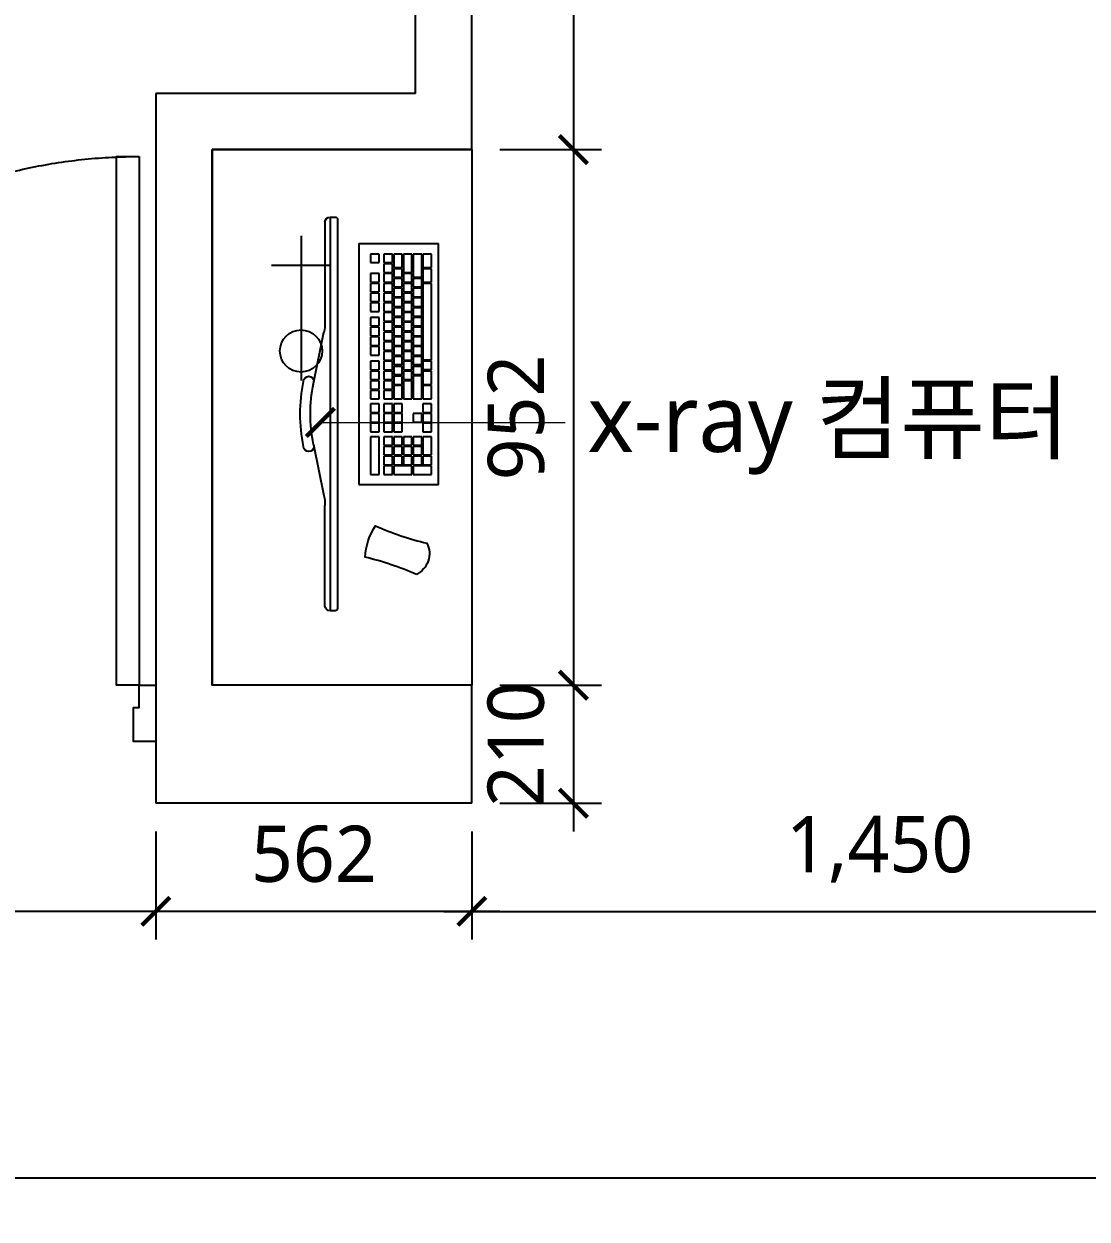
# Model space of a CAD drawing. Header units: metres. Extents: x 11578468 to 47831421, y -58341524 to -14256839.
# Drawn here: x 23882381 to 23884272, y -29064432 to -29062306 of the extents above; entities that cross this region are included whole.
import ezdxf

# ---------------------------------------------------------------- set-up
doc = ezdxf.new("R2010")
doc.units = ezdxf.units.M
doc.header["$LTSCALE"] = 50
doc.header["$MEASUREMENT"] = 0
doc.linetypes.add('CENTER2', pattern=[28.575, 19.05, -3.175, 3.175, -3.175])
doc.layers.get('0').update_dxf_attribs({"linetype": 'CONTINUOUS'})
doc.layers.get('DEFPOINTS').update_dxf_attribs({"linetype": 'CONTINUOUS'})
for name, color, linetype in [('TEX', 7, 'CONTINUOUS'), ('wall', 3, 'CONTINUOUS'), ('WIN', 4, 'CONTINUOUS'), ('家具', 251, 'CONTINUOUS'), ('가구', 6, 'CONTINUOUS')]:
    doc.layers.add(name, color=color, linetype=linetype)
doc.layers.add('text', color=7, linetype='CONTINUOUS', lineweight=0)
doc.layers.add('wall2', color=3, linetype='CONTINUOUS', lineweight=25)
doc.styles.add('HY 울릉도 L', font='malgun.ttf')
doc.styles.add('JT1', font='malgun.ttf')
doc.dimstyles.new('사본 50', dxfattribs={"dimscale": 50, "dimtxt": 2, "dimasz": 1, "dimexe": 1, "dimexo": 1, "dimgap": 1, "dimtad": 1, "dimdec": 0, "dimrnd": 0.05, "dimdsep": 46, "dimlunit": 6, "dimtxsty": 'HY 울릉도 L', "dimblk": 'ARCHTICK', "dimcen": 2.5, "dimdle": 1, "dimclrd": 133, "dimclre": 133, "dimclrt": 30, "dimadec": 0, "dimazin": 0, "dimtfac": 1, "dimtdec": 0, "dimtix": 1, "dimtmove": 2, "dimatfit": 3, "dimldrblk": 'ARCHTICK', "dimfxl": 1, "dimlwd": -1, "dimlwe": -1, "dimarcsym": 0})

# ---------------------------------------------------------------- blocks, each defined once
blk = doc.blocks.new('A$C6A105BC0')
for p, q in [((224.6, 104.4), (224.6, 246)), ((224.6, 246), (653.1, 246)), ((653.1, 104.4), (653.1, 246)), ((242.4, 233.2), (257.5, 233.2)), ((242.4, 200.8), (242.4, 233.2)), ((257.5, 233.2), (257.5, 200.8)), ((259.7, 218.1), (259.7, 233.2)), ((259.7, 233.2), (274.8, 233.2)), ((274.8, 218.1), (259.7, 218.1)), ((259.7, 200.8), (259.7, 215.9)), ((259.7, 215.9), (274.8, 215.9)), ((274.8, 233.2), (274.8, 218.1)), ((274.8, 215.9), (274.8, 200.8)), ((277, 233.2), (309.5, 233.2)), ((277, 218.1), (277, 233.2)), ((309.5, 218.1), (277, 218.1)), ((277, 215.9), (292.2, 215.9)), ((277, 200.8), (277, 215.9)), ((292.2, 215.9), (292.2, 200.8)), ((294.3, 215.9), (309.5, 215.9)), ((294.3, 200.8), (294.3, 215.9)), ((309.5, 233.2), (309.5, 218.1)), ((309.5, 215.9), (309.5, 200.8)), ((318.1, 233.2), (333.3, 233.2)), ((318.1, 218.1), (318.1, 233.2)), ((333.3, 218.1), (318.1, 218.1)), ((333.3, 233.2), (333.3, 218.1)), ((335.4, 218.1), (335.4, 233.2)), ((335.4, 233.2), (350.6, 233.2)), ((350.6, 218.1), (335.4, 218.1)), ((335.4, 215.9), (350.6, 215.9)), ((335.4, 200.8), (335.4, 215.9)), ((350.6, 233.2), (350.6, 218.1)), ((350.6, 215.9), (350.6, 200.8)), ((352.8, 233.2), (367.9, 233.2)), ((352.8, 218.1), (352.8, 233.2)), ((367.9, 218.1), (352.8, 218.1)), ((367.9, 233.2), (367.9, 218.1)), ((376.6, 233.2), (400.4, 233.2)), ((376.6, 218.1), (376.6, 233.2)), ((400.4, 218.1), (376.6, 218.1)), ((376.6, 215.9), (417.7, 215.9)), ((376.6, 200.8), (376.6, 215.9)), ((400.4, 233.2), (400.4, 218.1)), ((402.5, 233.2), (426.3, 233.2)), ((402.5, 218.1), (402.5, 233.2)), ((426.3, 218.1), (402.5, 218.1)), ((417.7, 215.9), (417.7, 200.8)), ((419.9, 215.9), (435, 215.9)), ((419.9, 200.8), (419.9, 215.9)), ((426.3, 233.2), (426.3, 218.1)), ((428.5, 233.2), (428.5, 218.1)), ((428.5, 233.2), (443.7, 233.2)), ((443.7, 218.1), (428.5, 218.1)), ((435, 200.8), (435, 215.9)), ((437.2, 215.9), (452.3, 215.9)), ((437.2, 215.9), (437.2, 200.8)), ((443.7, 233.2), (443.7, 218.1)), ((445.8, 233.2), (445.8, 218.1)), ((445.8, 233.2), (582.2, 233.2)), ((582.2, 218.1), (445.8, 218.1)), ((452.3, 215.9), (452.3, 200.8)), ((454.5, 200.8), (454.5, 215.9)), ((454.5, 215.9), (469.6, 215.9)), ((469.6, 215.9), (469.6, 200.8)), ((471.8, 200.8), (471.8, 215.9)), ((471.8, 215.9), (487, 215.9)), ((487, 215.9), (487, 200.8)), ((489.1, 215.9), (504.3, 215.9)), ((489.1, 200.8), (489.1, 215.9)), ((504.3, 215.9), (504.3, 200.8)), ((506.4, 215.9), (521.6, 215.9)), ((506.4, 200.8), (506.4, 215.9)), ((521.6, 215.9), (521.6, 200.8)), ((523.7, 215.9), (538.9, 215.9)), ((523.7, 200.8), (523.7, 215.9)), ((538.9, 215.9), (538.9, 200.8)), ((541.1, 215.9), (556.2, 215.9)), ((541.1, 200.8), (541.1, 215.9)), ((556.2, 215.9), (556.2, 200.8)), ((558.4, 215.9), (573.5, 215.9)), ((558.4, 200.8), (558.4, 215.9)), ((573.5, 215.9), (573.5, 200.8)), ((575.7, 215.9), (590.8, 215.9)), ((575.7, 200.8), (575.7, 215.9)), ((582.2, 233.2), (582.2, 218.1)), ((584.3, 233.2), (608.2, 233.2)), ((584.3, 218.1), (584.3, 233.2)), ((608.2, 218.1), (584.3, 218.1)), ((590.8, 215.9), (590.8, 200.8)), ((593, 215.9), (634.1, 215.9)), ((593, 200.8), (593, 215.9)), ((608.2, 233.2), (608.2, 218.1)), ((610.3, 233.2), (634.1, 233.2)), ((610.3, 218.1), (610.3, 233.2)), ((634.1, 218.1), (610.3, 218.1)), ((634.1, 233.2), (634.1, 218.1)), ((634.1, 215.9), (634.1, 200.8)), ((257.5, 200.8), (242.4, 200.8)), ((242.4, 198.6), (257.5, 198.6)), ((242.4, 166.1), (242.4, 198.6)), ((257.5, 198.6), (257.5, 166.1)), ((274.8, 200.8), (259.7, 200.8)), ((259.7, 198.6), (274.8, 198.6)), ((259.7, 183.4), (259.7, 198.6)), ((274.8, 198.6), (274.8, 183.4)), ((292.2, 200.8), (277, 200.8)), ((277, 198.6), (292.2, 198.6)), ((277, 183.4), (277, 198.6)), ((292.2, 198.6), (292.2, 183.4)), ((309.5, 200.8), (294.3, 200.8)), ((294.3, 198.6), (309.5, 198.6)), ((294.3, 183.4), (294.3, 198.6)), ((309.5, 198.6), (309.5, 183.4)), ((350.6, 200.8), (335.4, 200.8)), ((417.7, 200.8), (376.6, 200.8)), ((376.6, 198.6), (409, 198.6)), ((376.6, 183.4), (376.6, 198.6)), ((409, 198.6), (409, 183.4)), ((411.2, 198.6), (426.3, 198.6)), ((411.2, 183.4), (411.2, 198.6)), ((435, 200.8), (419.9, 200.8)), ((426.3, 198.6), (426.3, 183.4)), ((428.5, 198.6), (443.7, 198.6)), ((428.5, 183.4), (428.5, 198.6)), ((452.3, 200.8), (437.2, 200.8)), ((443.7, 198.6), (443.7, 183.4)), ((445.8, 198.6), (461, 198.6)), ((445.8, 183.4), (445.8, 198.6)), ((469.6, 200.8), (454.5, 200.8)), ((461, 198.6), (461, 183.4)), ((463.1, 183.4), (463.1, 198.6)), ((463.1, 198.6), (478.3, 198.6)), ((487, 200.8), (471.8, 200.8)), ((478.3, 198.6), (478.3, 183.4)), ((480.5, 198.6), (495.6, 198.6)), ((480.5, 183.4), (480.5, 198.6)), ((504.3, 200.8), (489.1, 200.8)), ((495.6, 198.6), (495.6, 183.4)), ((497.8, 198.6), (512.9, 198.6)), ((497.8, 183.4), (497.8, 198.6)), ((521.6, 200.8), (506.4, 200.8)), ((512.9, 198.6), (512.9, 183.4)), ((515.1, 198.6), (530.2, 198.6)), ((515.1, 183.4), (515.1, 198.6)), ((538.9, 200.8), (523.7, 200.8)), ((530.2, 198.6), (530.2, 183.4)), ((532.4, 198.6), (547.6, 198.6)), ((532.4, 183.4), (532.4, 198.6)), ((556.2, 200.8), (541.1, 200.8)), ((547.6, 198.6), (547.6, 183.4)), ((549.7, 183.4), (549.7, 198.6)), ((549.7, 198.6), (564.9, 198.6)), ((573.5, 200.8), (558.4, 200.8)), ((564.9, 198.6), (564.9, 183.4)), ((567, 198.6), (582.2, 198.6)), ((567, 183.4), (567, 198.6)), ((590.8, 200.8), (575.7, 200.8)), ((582.2, 198.6), (582.2, 183.4)), ((584.3, 198.6), (599.5, 198.6)), ((584.3, 183.4), (584.3, 198.6)), ((634.1, 200.8), (593, 200.8)), ((599.5, 198.6), (599.5, 183.4)), ((601.7, 198.6), (634.1, 198.6)), ((601.7, 183.4), (601.7, 198.6)), ((634.1, 198.6), (634.1, 183.4)), ((274.8, 183.4), (259.7, 183.4)), ((259.7, 181.3), (274.8, 181.3)), ((259.7, 166.1), (259.7, 181.3)), ((274.8, 181.3), (274.8, 166.1)), ((292.2, 183.4), (277, 183.4)), ((277, 181.3), (292.2, 181.3)), ((277, 166.1), (277, 181.3)), ((292.2, 181.3), (292.2, 166.1)), ((309.5, 183.4), (294.3, 183.4)), ((294.3, 181.3), (309.5, 181.3)), ((294.3, 166.1), (294.3, 181.3)), ((309.5, 181.3), (309.5, 166.1)), ((318.1, 181.3), (333.3, 181.3)), ((318.1, 166.1), (318.1, 181.3)), ((333.3, 181.3), (333.3, 166.1)), ((335.4, 181.3), (350.6, 181.3)), ((335.4, 166.1), (335.4, 181.3)), ((350.6, 181.3), (350.6, 166.1)), ((352.8, 181.3), (367.9, 181.3)), ((352.8, 166.1), (352.8, 181.3)), ((367.9, 181.3), (367.9, 166.1)), ((409, 183.4), (376.6, 183.4)), ((376.6, 181.3), (400.4, 181.3)), ((376.6, 166.1), (376.6, 181.3)), ((400.4, 181.3), (400.4, 166.1)), ((402.5, 181.3), (417.7, 181.3)), ((402.5, 166.1), (402.5, 181.3)), ((426.3, 183.4), (411.2, 183.4)), ((417.7, 166.1), (417.7, 181.3)), ((419.9, 181.3), (435, 181.3)), ((419.9, 166.1), (419.9, 181.3)), ((443.7, 183.4), (428.5, 183.4)), ((435, 166.1), (435, 181.3)), ((437.2, 181.3), (452.3, 181.3)), ((437.2, 181.3), (437.2, 166.1)), ((461, 183.4), (445.8, 183.4)), ((452.3, 181.3), (452.3, 166.1)), ((454.5, 181.3), (469.6, 181.3)), ((454.5, 166.1), (454.5, 181.3)), ((478.3, 183.4), (463.1, 183.4)), ((469.6, 181.3), (469.6, 166.1)), ((471.8, 166.1), (471.8, 181.3)), ((471.8, 181.3), (487, 181.3)), ((495.6, 183.4), (480.5, 183.4)), ((487, 181.3), (487, 166.1)), ((489.1, 166.1), (489.1, 181.3)), ((489.1, 181.3), (504.3, 181.3)), ((512.9, 183.4), (497.8, 183.4)), ((504.3, 181.3), (504.3, 166.1)), ((506.4, 166.1), (506.4, 181.3)), ((506.4, 181.3), (521.6, 181.3)), ((530.2, 183.4), (515.1, 183.4)), ((521.6, 181.3), (521.6, 166.1)), ((523.7, 181.3), (538.9, 181.3)), ((523.7, 166.1), (523.7, 181.3)), ((547.6, 183.4), (532.4, 183.4)), ((538.9, 181.3), (538.9, 166.1)), ((541.1, 181.3), (556.2, 181.3)), ((541.1, 166.1), (541.1, 181.3)), ((564.9, 183.4), (549.7, 183.4)), ((556.2, 181.3), (556.2, 166.1)), ((558.4, 181.3), (573.5, 181.3)), ((558.4, 166.1), (558.4, 181.3)), ((582.2, 183.4), (567, 183.4)), ((573.5, 181.3), (573.5, 166.1)), ((575.7, 181.3), (590.8, 181.3)), ((575.7, 166.1), (575.7, 181.3)), ((599.5, 183.4), (584.3, 183.4)), ((590.8, 181.3), (590.8, 166.1)), ((593, 181.3), (608.2, 181.3)), ((593, 166.1), (593, 181.3)), ((634.1, 183.4), (601.7, 183.4)), ((608.2, 181.3), (608.2, 166.1)), ((610.3, 181.3), (634.1, 181.3)), ((610.3, 166.1), (610.3, 181.3)), ((634.1, 181.3), (634.1, 166.1)), ((257.5, 166.1), (242.4, 166.1)), ((242.4, 164), (257.5, 164)), ((242.4, 148.8), (242.4, 164)), ((257.5, 148.8), (242.4, 148.8)), ((257.5, 164), (257.5, 148.8)), ((274.8, 166.1), (259.7, 166.1)), ((259.7, 148.8), (259.7, 164)), ((259.7, 164), (274.8, 164)), ((274.8, 148.8), (259.7, 148.8)), ((274.8, 164), (274.8, 148.8)), ((292.2, 166.1), (277, 166.1)), ((277, 164), (292.2, 164)), ((277, 148.8), (277, 164)), ((292.2, 148.8), (277, 148.8)), ((292.2, 164), (292.2, 148.8)), ((309.5, 166.1), (294.3, 166.1)), ((294.3, 148.8), (294.3, 164)), ((294.3, 164), (309.5, 164)), ((309.5, 148.8), (294.3, 148.8)), ((309.5, 164), (309.5, 148.8)), ((333.3, 166.1), (318.1, 166.1)), ((318.1, 164), (333.3, 164)), ((318.1, 148.8), (318.1, 164)), ((333.3, 148.8), (318.1, 148.8)), ((333.3, 164), (333.3, 148.8)), ((350.6, 166.1), (335.4, 166.1)), ((335.4, 148.8), (335.4, 164)), ((335.4, 164), (350.6, 164)), ((350.6, 148.8), (335.4, 148.8)), ((350.6, 164), (350.6, 148.8)), ((367.9, 166.1), (352.8, 166.1)), ((352.8, 148.8), (352.8, 164)), ((352.8, 164), (367.9, 164)), ((367.9, 148.8), (352.8, 148.8)), ((367.9, 164), (367.9, 148.8)), ((400.4, 166.1), (376.6, 166.1)), ((376.6, 164), (391.7, 164)), ((376.6, 148.8), (376.6, 164)), ((391.7, 148.8), (376.6, 148.8)), ((391.7, 164), (391.7, 148.8)), ((393.9, 148.8), (393.9, 164)), ((393.9, 164), (409, 164)), ((409, 148.8), (393.9, 148.8)), ((417.7, 166.1), (402.5, 166.1)), ((409, 164), (409, 148.8)), ((411.2, 148.8), (411.2, 164)), ((411.2, 164), (426.3, 164)), ((426.3, 148.8), (411.2, 148.8)), ((435, 166.1), (419.9, 166.1)), ((426.3, 164), (426.3, 148.8)), ((428.5, 148.8), (428.5, 164)), ((428.5, 164), (443.7, 164)), ((443.7, 148.8), (428.5, 148.8)), ((452.3, 166.1), (437.2, 166.1)), ((443.7, 164), (443.7, 148.8)), ((445.8, 148.8), (445.8, 164)), ((445.8, 164), (461, 164)), ((461, 148.8), (445.8, 148.8)), ((469.6, 166.1), (454.5, 166.1)), ((461, 164), (461, 148.8)), ((463.1, 148.8), (463.1, 164)), ((463.1, 164), (478.3, 164)), ((478.3, 148.8), (463.1, 148.8)), ((487, 166.1), (471.8, 166.1)), ((478.3, 164), (478.3, 148.8)), ((480.5, 164), (495.6, 164)), ((480.5, 148.8), (480.5, 164)), ((495.6, 148.8), (480.5, 148.8)), ((504.3, 166.1), (489.1, 166.1)), ((495.6, 164), (495.6, 148.8)), ((497.8, 148.8), (497.8, 164)), ((497.8, 164), (512.9, 164)), ((512.9, 148.8), (497.8, 148.8)), ((521.6, 166.1), (506.4, 166.1)), ((512.9, 164), (512.9, 148.8)), ((515.1, 164), (530.2, 164)), ((515.1, 148.8), (515.1, 164)), ((530.2, 148.8), (515.1, 148.8)), ((538.9, 166.1), (523.7, 166.1)), ((530.2, 164), (530.2, 148.8)), ((532.4, 148.8), (532.4, 164)), ((532.4, 164), (547.6, 164)), ((547.6, 148.8), (532.4, 148.8)), ((556.2, 166.1), (541.1, 166.1)), ((547.6, 164), (547.6, 148.8)), ((549.7, 148.8), (549.7, 164)), ((549.7, 164), (564.9, 164)), ((564.9, 148.8), (549.7, 148.8)), ((573.5, 166.1), (558.4, 166.1)), ((564.9, 164), (564.9, 148.8)), ((567, 164), (582.2, 164)), ((567, 148.8), (567, 164)), ((582.2, 148.8), (567, 148.8)), ((590.8, 166.1), (575.7, 166.1)), ((582.2, 164), (582.2, 148.8)), ((584.3, 148.8), (584.3, 164)), ((584.3, 164), (599.5, 164)), ((599.5, 148.8), (584.3, 148.8)), ((608.2, 166.1), (593, 166.1)), ((599.5, 164), (599.5, 148.8)), ((601.7, 148.8), (601.7, 164)), ((601.7, 164), (616.8, 164)), ((616.8, 148.8), (601.7, 148.8)), ((634.1, 166.1), (610.3, 166.1)), ((616.8, 164), (616.8, 148.8)), ((619, 164), (634.1, 164)), ((619, 148.8), (619, 164)), ((634.1, 148.8), (619, 148.8)), ((634.1, 164), (634.1, 148.8)), ((242.4, 140.2), (309.5, 140.2)), ((242.4, 125), (242.4, 140.2)), ((309.5, 140.2), (309.5, 125)), ((318.1, 140.2), (333.3, 140.2)), ((318.1, 125), (318.1, 140.2)), ((333.3, 140.2), (333.3, 125)), ((335.4, 125), (335.4, 140.2)), ((335.4, 140.2), (350.6, 140.2)), ((350.6, 140.2), (350.6, 125)), ((352.8, 140.2), (367.9, 140.2)), ((352.8, 125), (352.8, 140.2)), ((367.9, 140.2), (367.9, 125)), ((376.6, 140.2), (391.7, 140.2)), ((376.6, 125), (376.6, 140.2)), ((391.7, 140.2), (391.7, 125)), ((393.9, 140.2), (409, 140.2)), ((393.9, 125), (393.9, 140.2)), ((409, 140.2), (409, 125)), ((411.2, 140.2), (426.3, 140.2)), ((411.2, 125), (411.2, 140.2)), ((426.3, 140.2), (426.3, 125)), ((428.5, 140.2), (443.7, 140.2)), ((428.5, 125), (428.5, 140.2)), ((443.7, 140.2), (443.7, 125)), ((454.5, 140.2), (469.6, 140.2)), ((454.5, 125), (454.5, 140.2)), ((469.6, 140.2), (469.6, 125)), ((471.8, 125), (471.8, 140.2)), ((471.8, 140.2), (487, 140.2)), ((487, 140.2), (487, 125)), ((489.1, 140.2), (504.3, 140.2)), ((489.1, 125), (489.1, 140.2)), ((504.3, 140.2), (504.3, 125)), ((506.4, 140.2), (521.6, 140.2)), ((506.4, 125), (506.4, 140.2)), ((521.6, 140.2), (521.6, 125)), ((532.4, 125), (532.4, 140.2)), ((532.4, 140.2), (547.6, 140.2)), ((547.6, 140.2), (547.6, 125)), ((549.7, 140.2), (564.9, 140.2)), ((549.7, 125), (549.7, 140.2)), ((564.9, 140.2), (564.9, 125)), ((567, 140.2), (582.2, 140.2)), ((567, 125), (567, 140.2)), ((582.2, 140.2), (582.2, 125)), ((584.3, 140.2), (599.5, 140.2)), ((584.3, 125), (584.3, 140.2)), ((599.5, 140.2), (599.5, 125)), ((619, 140.2), (634.1, 140.2)), ((619, 125), (619, 140.2)), ((634.1, 140.2), (634.1, 125)), ((309.5, 125), (242.4, 125)), ((333.3, 125), (318.1, 125)), ((350.6, 125), (335.4, 125)), ((367.9, 125), (352.8, 125)), ((391.7, 125), (376.6, 125)), ((409, 125), (393.9, 125)), ((426.3, 125), (411.2, 125)), ((443.7, 125), (428.5, 125)), ((469.6, 125), (454.5, 125)), ((487, 125), (471.8, 125)), ((504.3, 125), (489.1, 125)), ((521.6, 125), (506.4, 125)), ((547.6, 125), (532.4, 125)), ((564.9, 125), (549.7, 125)), ((582.2, 125), (567, 125)), ((599.5, 125), (584.3, 125)), ((634.1, 125), (619, 125)), ((653.1, 104.4), (224.6, 104.4)), ((695.5, 66.4), (4.5, 66.4)), ((691, 43.9), (513.1, 43.9)), ((700, 52.9), (700, 61.9)), ((700, 52.9), (700, 52.9)), ((404.1, 23.5), (495.1, 42.1))]:
    blk.add_line(p, q)
blk.add_lwpolyline([(64.6, 206.6, -0.043661), (95.3, 115.1, 0.131652), (150.8, 133.8, -0.043661), (120, 225.3, 0.414214)], format="xyb", close=True)
blk.add_lwpolyline([(295.9, 23.5), (204.9, 42.1)])
for centre, radius, start, end in [((4.5, 61.9), 4.5, 90, 180), ((695.5, 61.9), 4.5, 360, 90), ((186.9, -46.1), 90, 78.4398, 90), ((513.1, -46.1), 90, 90, 101.5601), ((691, 52.9), 9, 270, 360), ((292.3, 15), 9.2, 90, 270), ((350, 288), 270, 258.4398, 281.5601), ((407.7, 15), 9.2, 270, 90), ((350, 288), 288, 258.4398, 281.5601)]:
    blk.add_arc(centre, radius, start, end)
at = {"layer": '家具', "color": 251, "true_color": 0x636466}
for p, q in [((0, 61.9), (0, 52.9)), ((700, 52.9), (0, 52.9)), ((0, 52.9), (0, 52.9)), ((9, 43.9), (186.9, 43.9))]:
    blk.add_line(p, q, dxfattribs=at)
blk.add_arc((9, 52.9), 9, 180, 270, dxfattribs=at)
blk = doc.blocks.new('_ArchTick')
at = {"color": 0, "linetype": 'ByBlock', "const_width": 0.15}
blk.add_lwpolyline([(-0.5, -0.5), (0.5, 0.5)], dxfattribs=at)
blk = doc.blocks.new('*U632')
at = {"layer": 'WIN', "linetype": 'Continuous', "transparency": 33554687}
for points in [[(30, 1140), (30, 200), (70, 200), (70, 1140)], [(0, 200), (0, 100), (40, 100), (40, 160), (30, 160), (30, 200)], [(1000, 200), (1000, 100), (960, 100), (960, 160), (970, 160), (970, 200)]]:
    blk.add_lwpolyline(points, close=True, dxfattribs=at)
at = {"layer": 'WIN', "linetype": 'CENTER2', "ltscale": 20, "transparency": 33554687}
blk.add_arc((30, 200), 940, 0, 90, dxfattribs=at)
blk = doc.blocks.new('*D2800')
at = {"layer": 'DEFPOINTS', "color": 0}
for p in [(23883177.7, -29060232.3), (23883177.7, -29062530.1), (23883358.2, -29062530.1)]:
    blk.add_point(p, dxfattribs=at)
at = {"layer": 'wall', "color": 133, "ltscale": 10}
for p, q in [((23883358.2, -29060182.3), (23883358.2, -29062580.1)), ((23883227.7, -29060232.3), (23883408.2, -29060232.3)), ((23883227.7, -29062530.1), (23883408.2, -29062530.1))]:
    blk.add_line(p, q, dxfattribs=at)
at = {"layer": 'wall', "color": 133, "xscale": 50, "yscale": 50, "zscale": 50}
for p, rotation in [((23883358.2, -29060232.3), 90), ((23883358.2, -29062530.1), 270)]:
    blk.add_blockref('_ArchTick', p, dxfattribs=dict(at, rotation=rotation))
at = {"layer": 'wall', "color": 30, "ltscale": 10, "insert": (23883248.2, -29061381.2), "char_height": 100, "attachment_point": 5, "rotation": 90, "style": 'HY 울릉도 L'}
blk.add_mtext('2,298', dxfattribs=at)
blk = doc.blocks.new('*D2801')
at = {"layer": 'DEFPOINTS', "color": 0}
for p in [(23883177.7, -29062530.1), (23883177.7, -29063482.3), (23883358.2, -29063482.3)]:
    blk.add_point(p, dxfattribs=at)
at = {"layer": 'wall', "color": 133, "ltscale": 10}
for p, q in [((23883358.2, -29062480.1), (23883358.2, -29063532.3)), ((23883227.7, -29062530.1), (23883408.2, -29062530.1)), ((23883227.7, -29063482.3), (23883408.2, -29063482.3))]:
    blk.add_line(p, q, dxfattribs=at)
at = {"layer": 'wall', "color": 133, "xscale": 50, "yscale": 50, "zscale": 50}
for p, rotation in [((23883358.2, -29062530.1), 90), ((23883358.2, -29063482.3), 270)]:
    blk.add_blockref('_ArchTick', p, dxfattribs=dict(at, rotation=rotation))
at = {"layer": 'wall', "color": 30, "ltscale": 10, "insert": (23883256.6, -29063006.2), "char_height": 100, "attachment_point": 5, "rotation": 90, "style": 'HY 울릉도 L'}
blk.add_mtext('952', dxfattribs=at)
blk = doc.blocks.new('*D2802')
at = {"layer": 'DEFPOINTS', "color": 0}
for p in [(23883177.7, -29063482.3), (23883177.7, -29063692.3), (23883358.2, -29063692.3)]:
    blk.add_point(p, dxfattribs=at)
at = {"layer": 'wall', "color": 133, "ltscale": 10}
for p, q in [((23883358.2, -29063432.3), (23883358.2, -29063742.3)), ((23883227.7, -29063482.3), (23883408.2, -29063482.3)), ((23883227.7, -29063692.3), (23883408.2, -29063692.3))]:
    blk.add_line(p, q, dxfattribs=at)
at = {"layer": 'wall', "color": 133, "xscale": 50, "yscale": 50, "zscale": 50}
for p, rotation in [((23883358.2, -29063482.3), 270), ((23883358.2, -29063692.3), 90)]:
    blk.add_blockref('_ArchTick', p, dxfattribs=dict(at, rotation=rotation))
at = {"layer": 'wall', "color": 30, "ltscale": 10, "insert": (23883256.3, -29063587.3), "char_height": 100, "attachment_point": 5, "rotation": 90, "style": 'HY 울릉도 L'}
blk.add_mtext('210', dxfattribs=at)
blk = doc.blocks.new('*D2824')
at = {"layer": 'DEFPOINTS', "color": 0}
for p in [(23882615.9, -29063692.3), (23883177.7, -29063692.3), (23882615.9, -29063884.5)]:
    blk.add_point(p, dxfattribs=at)
at = {"layer": 'wall', "color": 133, "ltscale": 10}
for p, q in [((23882615.9, -29063742.3), (23882615.9, -29063934.5)), ((23883177.7, -29063742.3), (23883177.7, -29063934.5)), ((23883227.7, -29063884.5), (23882565.9, -29063884.5))]:
    blk.add_line(p, q, dxfattribs=at)
at = {"layer": 'wall', "color": 133, "xscale": 50, "yscale": 50, "zscale": 50, "rotation": 180}
blk.add_blockref('_ArchTick', (23882615.9, -29063884.5), dxfattribs=at)
at = {"layer": 'wall', "color": 133, "xscale": 50, "yscale": 50, "zscale": 50}
blk.add_blockref('_ArchTick', (23883177.7, -29063884.5), dxfattribs=at)
at = {"layer": 'wall', "color": 30, "ltscale": 10, "insert": (23882896.8, -29063782.8), "char_height": 100, "attachment_point": 5, "style": 'HY 울릉도 L'}
blk.add_mtext('562', dxfattribs=at)
blk = doc.blocks.new('*D2825')
at = {"layer": 'DEFPOINTS', "color": 0}
for p in [(23883177.7, -29063692.3), (23884627.7, -29063682.3), (23884627.7, -29063884.5)]:
    blk.add_point(p, dxfattribs=at)
at = {"layer": 'wall', "color": 133, "ltscale": 10}
for p, q in [((23884627.7, -29063732.3), (23884627.7, -29063934.5)), ((23883177.7, -29063742.3), (23883177.7, -29063934.5)), ((23883127.7, -29063884.5), (23884677.7, -29063884.5))]:
    blk.add_line(p, q, dxfattribs=at)
at = {"layer": 'wall', "color": 133, "xscale": 50, "yscale": 50, "zscale": 50, "rotation": 180}
blk.add_blockref('_ArchTick', (23883177.7, -29063884.5), dxfattribs=at)
at = {"layer": 'wall', "color": 133, "xscale": 50, "yscale": 50, "zscale": 50}
blk.add_blockref('_ArchTick', (23884627.7, -29063884.5), dxfattribs=at)
at = {"layer": 'wall', "color": 30, "ltscale": 10, "insert": (23883902.7, -29063774.2), "char_height": 100, "attachment_point": 5, "style": 'HY 울릉도 L'}
blk.add_mtext('1,450', dxfattribs=at)
blk = doc.blocks.new('*D2826')
at = {"layer": 'DEFPOINTS', "color": 0}
for p in [(23881615.9, -29063692.3), (23882615.9, -29063692.3), (23881615.9, -29063884.5)]:
    blk.add_point(p, dxfattribs=at)
at = {"layer": 'wall', "color": 133, "ltscale": 10}
for p, q in [((23881615.9, -29063742.3), (23881615.9, -29063934.5)), ((23882615.9, -29063742.3), (23882615.9, -29063934.5)), ((23882665.9, -29063884.5), (23881565.9, -29063884.5))]:
    blk.add_line(p, q, dxfattribs=at)
at = {"layer": 'wall', "color": 133, "xscale": 50, "yscale": 50, "zscale": 50, "rotation": 180}
blk.add_blockref('_ArchTick', (23881615.9, -29063884.5), dxfattribs=at)
at = {"layer": 'wall', "color": 133, "xscale": 50, "yscale": 50, "zscale": 50}
blk.add_blockref('_ArchTick', (23882615.9, -29063884.5), dxfattribs=at)
at = {"layer": 'wall', "color": 30, "ltscale": 10, "insert": (23882115.9, -29063774.2), "char_height": 100, "attachment_point": 5, "style": 'HY 울릉도 L'}
blk.add_mtext('1,000', dxfattribs=at)
blk = doc.blocks.new('*D2867')
at = {"layer": 'DEFPOINTS', "color": 0}
for p in [(23884627.7, -29064004.1), (23884627.7, -29064358.2), (23878130.2, -29064431.7)]:
    blk.add_point(p, dxfattribs=at)
at = {"layer": 'wall', "color": 133, "ltscale": 10}
for p, q in [((23884627.7, -29064054.1), (23884627.7, -29064408.2)), ((23878130.2, -29064381.7), (23878130.2, -29064308.2)), ((23878080.2, -29064358.2), (23884677.7, -29064358.2))]:
    blk.add_line(p, q, dxfattribs=at)
at = {"layer": 'wall', "color": 133, "xscale": 50, "yscale": 50, "zscale": 50, "rotation": 180}
blk.add_blockref('_ArchTick', (23878130.2, -29064358.2), dxfattribs=at)
at = {"layer": 'wall', "color": 133, "xscale": 50, "yscale": 50, "zscale": 50}
blk.add_blockref('_ArchTick', (23884627.7, -29064358.2), dxfattribs=at)
at = {"layer": 'wall', "color": 30, "ltscale": 10, "insert": (23881379, -29064248.2), "char_height": 100, "attachment_point": 5, "style": 'HY 울릉도 L'}
blk.add_mtext('6,497', dxfattribs=at)

msp = doc.modelspace()

# ---------------------------------------------------------------- linework, layer by layer
at = {"ltscale": 30}
for p, q in [((23882874, -29062683.4), (23882874, -29062940.6)), ((23882926.5, -29062735.9), (23882821.5, -29062735.9))]:
    msp.add_line(p, q, dxfattribs=at)
msp.add_circle((23882874, -29062888.1), 37.5, dxfattribs=at)
at = {"layer": 'wall', "ltscale": 10}
for p, q in [((23883077.7, -29062430.1), (23883077.7, -29060332.3)), ((23883177.7, -29062530.1), (23883177.7, -29060332.3)), ((23882615.9, -29062430.1), (23882615.9, -29063692.3)), ((23882715.9, -29062530.1), (23882715.9, -29063482.3))]:
    msp.add_line(p, q, dxfattribs=at)
at = {"layer": 'wall2'}
for p, q in [((23883177.7, -29062530.1), (23883177.7, -29062332.3)), ((23883077.7, -29062430.1), (23882615.9, -29062430.1)), ((23883177.7, -29062530.1), (23882715.9, -29062530.1)), ((23883177.7, -29063482.3), (23882715.9, -29063482.3)), ((23883177.7, -29063692.3), (23883177.7, -29063482.3)), ((23883177.7, -29063692.3), (23882615.9, -29063692.3))]:
    msp.add_line(p, q, dxfattribs=at)
at = {"layer": '가구', "ltscale": 10}
msp.add_lwpolyline([(23882715.9, -29062530.1), (23883177.7, -29062530.1), (23883177.7, -29063482.3), (23882715.9, -29063482.3)], close=True, dxfattribs=at)

# ---------------------------------------------------------------- block references
at = {"layer": 'WIN', "linetype": 'Continuous', "xscale": -1}
msp.add_blockref('*U632', (23882615.9, -29063682.3), dxfattribs=at)
at = {"layer": '家具', "color": 251, "true_color": 0x636466, "xscale": -1, "rotation": 270.001428309615}
msp.add_blockref('A$C6A105BC0', (23882872.6, -29063350), dxfattribs=at)

# ---------------------------------------------------------------- texts
at = {"layer": 'TEX', "style": 'JT1'}
msp.add_text('x-ray 컴퓨터', height=120, dxfattribs=at).set_placement((23883383.2, -29063067.6))

# ---------------------------------------------------------------- dimensions: what is measured, and where the dimension line sits
at = {"layer": 'wall', "ltscale": 10}
for base, p1, p2, picture, middle in [((23883358.2, -29062530.1), (23883177.7, -29060232.3), (23883177.7, -29062530.1), '*D2800', (23883248.2, -29061381.2)), ((23883358.2, -29063482.3), (23883177.7, -29062530.1), (23883177.7, -29063482.3), '*D2801', (23883256.6, -29063006.2)), ((23883358.2, -29063692.3), (23883177.7, -29063482.3), (23883177.7, -29063692.3), '*D2802', (23883256.3, -29063587.3))]:
    dim = msp.add_linear_dim(base=base, p1=p1, p2=p2, angle=90, dimstyle='사본 50', dxfattribs=at)
    dim.commit()
    dim.dimension.update_dxf_attribs({"geometry": picture, "text_midpoint": middle})
for base, p1, p2, picture, middle in [((23881615.9, -29063884.5), (23882615.9, -29063692.3), (23881615.9, -29063692.3), '*D2826', (23882115.9, -29063774.2)), ((23882615.9, -29063884.5), (23883177.7, -29063692.3), (23882615.9, -29063692.3), '*D2824', (23882896.8, -29063782.8)), ((23884627.7, -29063884.5), (23883177.7, -29063692.3), (23884627.7, -29063682.3), '*D2825', (23883902.7, -29063774.2)), ((23884627.696, -29064358.2358), (23878130.2438, -29064431.7123), (23884627.696, -29064004.067), '*D2867', (23881378.9699, -29064248.1814))]:
    dim = msp.add_linear_dim(base=base, p1=p1, p2=p2, dimstyle='사본 50', dxfattribs=at)
    dim.commit()
    dim.dimension.update_dxf_attribs({"geometry": picture, "text_midpoint": middle})

# ---------------------------------------------------------------- leaders
at = {"layer": 'text'}
msp.add_leader([(23882908.5, -29063015.1), (23883343.7, -29063015.1)], dimstyle='사본 50', override={"dimgap": 1, "dimtad": 0}, dxfattribs=at)

doc.saveas('drawing.dxf')
